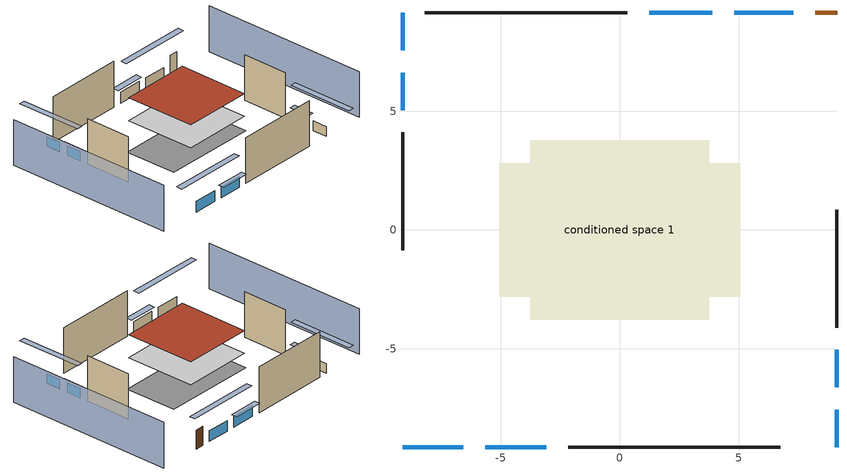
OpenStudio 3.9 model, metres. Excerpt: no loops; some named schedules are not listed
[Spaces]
conditioned space 1
 floor foundation (Slab1 construction): -5.06,-2.82 -5.06,2.82 5.06,2.82 5.06,-2.82 z0
 floor adiabatic (AdiabaticFloorConstruction): -3.78,-3.78 -3.78,3.78 3.78,3.78 3.78,-3.78 z2.44
 wall outside (Wall1 construction): -2.17,-9.14 6.75,-9.14 z0:4.88
 wall outside (Wall2 construction): -9.14,4.11 -9.14,-0.84 z0:4.88
 wall outside (Wall3 construction): 0.32,9.14 -8.21,9.14 z0:4.88
 wall outside (Wall4 construction): 9.14,-4.11 9.14,0.84 z0:4.88
 wall outside (AdiabaticWallConstruction): -9.14,-9.14 -6.58,-9.14 / -5.66,-9.14 -3.1,-9.14 z0:1.16; -9.14,9.14 -9.14,7.56 / -9.14,6.63 -9.14,5.04 / 9.14,-9.14 9.14,-7.56 / 9.14,-6.63 9.14,-5.04 z0:1.04; 7.3,9.14 4.81,9.14 z0:1.13; 3.88,9.14 1.25,9.14 z0:1.19
 wall outside (AdiabaticWallConstruction 1): 9.14,9.14 8.23,9.14 z0:2.03
 window (WindowConstruction): -9.14,-9.14 -6.58,-9.14 z0:1.16
 window (WindowConstruction 1): -5.66,-9.14 -3.1,-9.14 z0:1.16
 window (WindowConstruction 2): -9.14,9.14 -9.14,7.56 z0:1.04
 window (WindowConstruction 3): -9.14,6.63 -9.14,5.04 z0:1.04
 window (WindowConstruction 4): 7.3,9.14 4.81,9.14 z0:1.13
 window (WindowConstruction 5): 3.88,9.14 1.25,9.14 z0:1.19
 window (WindowConstruction 6): 9.14,-9.14 9.14,-7.56 z0:1.04
 window (WindowConstruction 7): 9.14,-6.63 9.14,-5.04 z0:1.04
 door (Door): 9.14,9.14 8.23,9.14 z0:2.03
 ceiling adiabatic (AdiabaticFloorConstruction): 3.78,-3.78 3.78,3.78 -3.78,3.78 -3.78,-3.78 z2.44
 roof outside (Roof1 construction): -3.78,3.78 -3.78,-3.78 3.78,-3.78 3.78,3.78 z4.88
shading: 13.72,-9.14 13.72,9.14 / -13.72,9.14 -13.72,-9.14 z0:4.88; -3.84,-9.14 -11.89,-9.14 -11.89,-9.75 -3.84,-9.75 z3.9; -2.79,-9.14 -5.96,-9.14 -5.96,-9.75 -2.79,-9.75 z1.46; -9.14,4.81 -9.14,11.89 -9.75,11.89 -9.75,4.81 z3.78; -9.14,4.74 -9.14,6.93 -9.75,6.93 -9.75,4.74 z1.34; 2.07,9.14 10.04,9.14 10.04,9.75 2.07,9.75 z3.87; 0.94,9.14 4.19,9.14 4.19,9.75 0.94,9.75 z1.49; 9.14,-4.81 9.14,-11.89 9.75,-11.89 9.75,-4.81 z3.78; 9.14,-4.74 9.14,-6.93 9.75,-6.93 9.75,-4.74 z1.34
[Site]
Portland Intl Arpt_OR: Latitude {deg}=45.59; Longitude {deg}=-122.6; Time Zone {hr}=-8; Elevation {m}=33; Terrain=Suburbs; Keep Site Location Information=Yes
[Site:GroundTemperature:Shallow]
10.2558, 8.96328, 8.85977, 9.47314, 11.9355, 14.3863, 16.5111, 17.8571, 17.9714, 16.8767, 14.8061, 12.4304
[Site:WaterMainsTemperature]
Calculation Method=Schedule; Temperature Schedule=mains temperature schedule
[Building]
Building 1
[Material] Roughness=Rough
Name | Thickness {m} | Conductivity {W/m-K} | Density {kg/m3} | Specific Heat {J/kg-K} | Thermal Absorptance | Solar Absorptance | Visible Absorptance
asphalt or fiberglass shingles | 0.00635 | 0.162714 | 1121.4 | 1465.45 | 0.9 | 0.85 | 0.85
roof rigid ins | 0.051816 | 0.029427 | 32.04 | 1214.23 | 0.9 | 0.7 | 0.7
osb sheathing 0.75 in. | 0.01905 | 0.115458 | 512.64 | 1214.23 | 0.9 | 0.7 | 0.7
roof stud and cavity | 0.2032 | 0.133729 | 78.34581 | 1123.46 | 0.9 | 0.7 | 0.7
gypsum board | 0.0127 | 0.160291 | 801 | 837.4 | 0.9 | 0.6 | 0.6
wood siding | 0.0254 | 0.102417 | 544.68 | 1172.36 | 0.9 | 0.85 | 0.85
osb sheathing 0.5 in. | 0.0127 | 0.115458 | 512.64 | 1214.23 | 0.9 | 0.7 | 0.7
wall stud and cavity | 0.1397 | 0.550994 | 139.0536 | 1170.24 | 0.9 | 0.7 | 0.7
concrete 4.0 in. | 0.1016 | 1.803125 | 2242.8 | 837.4 | 0.9 | 0.7 | 0.7
floor covering | 0.0127 | 0.0450781 | 54.468 | 1339.84 | 0.9 | 0.9 | 0.9
wood siding 1; wood siding 2 | 0.0254 | 0.102417 | 544.68 | 1172.36
wall rigid ins; floor rigid ins | 0.512978 | 0.029427 | 32.04 | 1214.23 | 0.9 | 0.7 | 0.7
wall stud and cavity 1 | 0.0889 | 0.380278 | 52.3479 | 1209.89 | 0.9 | 0.7 | 0.7
door material | 0.04445 | 0.0612267 | 512.64 | 1214.23 | 0.9 | 0.7 | 0.7
floor stud and cavity | 0.1397 | 1.75129 | 37.0049 | 1207.88 | 0.9 | 0.7 | 0.7
floor covering 1 | 0.0127 | 0.0433444 | 54.468 | 1339.84 | 0.9 | 0.6 | 0.6
wall stud and cavity 2 | 0.0889 | 0.391764 | 83.0341 | 1211.67 | 0.9 | 0.7 | 0.7
furniture material conditioned space 1 | 0.1524 | 0.115458 | 640.8 | 1214.23 | 0.9 | 0.6 | 0.6
[Construction]
Roof1 construction: asphalt or fiberglass shingles, roof rigid ins, osb sheathing 0.75 in., roof stud and cavity, gypsum board
Wall1 construction; Wall2 construction; Wall3 construction; Wall4 construction: wood siding, osb sheathing 0.5 in., wall stud and cavity, gypsum board
Slab1 construction: concrete 4.0 in., floor covering
WindowConstruction; WindowConstruction 1; WindowConstruction 2; WindowConstruction 3; WindowConstruction 4; WindowConstruction 5; WindowConstruction 6; WindowConstruction 7: WindowMaterial
AdiabaticWallConstruction: wood siding 1, wall rigid ins, wall stud and cavity 1, gypsum board
Door: door material
AdiabaticWallConstruction 1: wood siding 2, wall rigid ins, wall stud and cavity 1, gypsum board
AdiabaticFloorConstruction: floor stud and cavity, floor rigid ins, osb sheathing 0.75 in., floor covering 1
PartitionWallConstruction: gypsum board, wall stud and cavity 2, gypsum board
furniture construction conditioned space 1: furniture material conditioned space 1
[WindowMaterial:SimpleGlazingSystem]
WindowMaterial: U-Factor {W/m2-K}=4.76952; Solar Heat Gain Coefficient=0.63
[ThermalZone]
conditioned space: Multiplier=1; Volume {m3}=278.185; Thermostat=conditioned space temperature setpoint; Use Ideal Air Loads=No
[Space]
conditioned space 1: Thermal Zone=conditioned space; Volume {m3}=278.185
[ThermostatSetpoint:DualSetpoint]
conditioned space temperature setpoint: Heating Setpoint Temperature Schedule=heating setpoint; Cooling Setpoint Temperature Schedule=cooling setpoint; Temperature Difference Between Cutout And Setpoint {deltaC}=0
[Foundation:Kiva]
Foundation Kiva 1: Initial Indoor Air Temperature {C}=21.1111; Wall Height Above Grade {m}=0.1016; Wall Depth Below Slab {m}=0.2032
[Foundation:Kiva:Settings]
Soil Conductivity {W/m-K}=1.3848; Soil Density {kg/m3}=1842.3; Soil Specific Heat {J/kg-K}=418.7; Ground Solar Absorptivity=0.9; Ground Thermal Absorptivity=0.9; Ground Surface Roughness {m}=0.03; Far-Field Width {m}=40; Deep-Ground Boundary Condition=ZeroFlux; Deep-Ground Depth {m}=40; Minimum Cell Dimension {m}=0.2; Maximum Cell Growth Coefficient=3; Simulation Timestep=Timestep
[SurfaceProperty:ExposedFoundationPerimeter]
Slab1: Exposed Perimeter Calculation Method=TotalExposedPerimeter; Total Exposed Perimeter {m}=31.51632
[SurfaceProperty:IncidentSolarMultiplier] Incident Solar Multiplier=1; Incident Solar Multiplier Schedule=trans schedule winter=0.85 summer=0.7
Window1; Window2; Window3; Window4; Window5; Window6; Window7; Window8
[InternalMass:Definition] Design Level Calculation Method=SurfaceArea
Name | Construction | Surface Area {m2}
partition wall mass | PartitionWallConstruction | 114.085
furniture mass conditioned space 1 | furniture construction conditioned space 1 | 45.63397
[InternalMass] Space or SpaceType=conditioned space 1; Multiplier=1
Name | Internal Mass Definition
partition wall mass | partition wall mass
furniture mass conditioned space 1 | furniture mass conditioned space 1
[EnergyManagementSystem:Sensor]
Name | Output Variable or Output Meter Index Key | Output Variable or Output Meter
water_heater_T_set | water heater setpoint | Schedule Value
out_pb_s |  | Site Outdoor Air Barometric Pressure
out_wt_s |  | Site Outdoor Air Humidity Ratio
site_vw_s |  | Site Wind Speed
cool_season | cooling season schedule | Schedule Value
natural_vent_s | natural vent schedule | Schedule Value
htg_sp_s; htg_sp_s_1 | heating setpoint | Schedule Value
clg_sp_s; clg_sp_s_1 | cooling setpoint | Schedule Value
mech_vent_range_fan_0_sch_s | mech vent range fan 0 schedule | Schedule Value
mech_vent_bath_fan_0_sch_s | mech vent bath fan 0 schedule | Schedule Value
clothes_dryer_exhaust_0_sch_s | clothes_dryer | Schedule Value
htg_load_cond |  | Heating:EnergyTransfer:Zone:CONDITIONED SPACE
clg_load_cond |  | Cooling:EnergyTransfer:Zone:CONDITIONED SPACE
s_conv | inferred conditioned ceiling | Surface Inside Face Convection Heat Gain Energy
s_ig | inferred conditioned ceiling | Surface Inside Face Internal Gains Radiation Heat Gain Energy
s_sol | inferred conditioned ceiling | Surface Inside Face Solar Radiation Heat Gain Energy
s_lgt | inferred conditioned ceiling | Surface Inside Face Lights Radiation Heat Gain Energy
s_surf | inferred conditioned ceiling | Surface Inside Face Net Surface Thermal Radiation Heat Gain Energy
s_conv_1 | inferred conditioned floor | Surface Inside Face Convection Heat Gain Energy
s_ig_1 | inferred conditioned floor | Surface Inside Face Internal Gains Radiation Heat Gain Energy
s_sol_1 | inferred conditioned floor | Surface Inside Face Solar Radiation Heat Gain Energy
s_lgt_1 | inferred conditioned floor | Surface Inside Face Lights Radiation Heat Gain Energy
s_surf_1 | inferred conditioned floor | Surface Inside Face Net Surface Thermal Radiation Heat Gain Energy
s_conv_2 | Roof1 | Surface Inside Face Convection Heat Gain Energy
s_ig_2 | Roof1 | Surface Inside Face Internal Gains Radiation Heat Gain Energy
s_sol_2 | Roof1 | Surface Inside Face Solar Radiation Heat Gain Energy
s_lgt_2 | Roof1 | Surface Inside Face Lights Radiation Heat Gain Energy
s_surf_2 | Roof1 | Surface Inside Face Net Surface Thermal Radiation Heat Gain Energy
s_conv_3 | Slab1 | Surface Inside Face Convection Heat Gain Energy
s_ig_3 | Slab1 | Surface Inside Face Internal Gains Radiation Heat Gain Energy
s_sol_3 | Slab1 | Surface Inside Face Solar Radiation Heat Gain Energy
s_lgt_3 | Slab1 | Surface Inside Face Lights Radiation Heat Gain Energy
s_surf_3 | Slab1 | Surface Inside Face Net Surface Thermal Radiation Heat Gain Energy
ss_sol | Door1 | Surface Inside Face Solar Radiation Heat Gain Energy
ss_lgt | Door1 | Surface Inside Face Lights Radiation Heat Gain Energy
ss_conv | Door1 | Surface Inside Face Convection Heat Gain Energy
ss_ig | Door1 | Surface Inside Face Internal Gains Radiation Heat Gain Energy
ss_surf | Door1 | Surface Inside Face Net Surface Thermal Radiation Heat Gain Energy
ss_conv_1 | Window1 | Surface Inside Face Convection Heat Gain Energy
ss_ig_1 | Window1 | Surface Inside Face Internal Gains Radiation Heat Gain Energy
ss_surf_1 | Window1 | Surface Inside Face Net Surface Thermal Radiation Heat Gain Energy
ss_trans_in | Window1 | Surface Window Transmitted Solar Radiation Rate
ss_back_out | Window1 | Surface Window Shortwave from Zone Back Out Window Heat Transfer Rate
ss_trans_out | Window1 | Surface Inside Face Initial Transmitted Diffuse Transmitted Out Window Solar Radiation Rate
ss_conv_2 | Window2 | Surface Inside Face Convection Heat Gain Energy
ss_ig_2 | Window2 | Surface Inside Face Internal Gains Radiation Heat Gain Energy
ss_surf_2 | Window2 | Surface Inside Face Net Surface Thermal Radiation Heat Gain Energy
ss_trans_in_1 | Window2 | Surface Window Transmitted Solar Radiation Rate
ss_back_out_1 | Window2 | Surface Window Shortwave from Zone Back Out Window Heat Transfer Rate
ss_trans_out_1 | Window2 | Surface Inside Face Initial Transmitted Diffuse Transmitted Out Window Solar Radiation Rate
ss_conv_3 | Window3 | Surface Inside Face Convection Heat Gain Energy
ss_ig_3 | Window3 | Surface Inside Face Internal Gains Radiation Heat Gain Energy
ss_surf_3 | Window3 | Surface Inside Face Net Surface Thermal Radiation Heat Gain Energy
ss_trans_in_2 | Window3 | Surface Window Transmitted Solar Radiation Rate
ss_back_out_2 | Window3 | Surface Window Shortwave from Zone Back Out Window Heat Transfer Rate
ss_trans_out_2 | Window3 | Surface Inside Face Initial Transmitted Diffuse Transmitted Out Window Solar Radiation Rate
ss_conv_4 | Window4 | Surface Inside Face Convection Heat Gain Energy
ss_ig_4 | Window4 | Surface Inside Face Internal Gains Radiation Heat Gain Energy
ss_surf_4 | Window4 | Surface Inside Face Net Surface Thermal Radiation Heat Gain Energy
ss_trans_in_3 | Window4 | Surface Window Transmitted Solar Radiation Rate
ss_back_out_3 | Window4 | Surface Window Shortwave from Zone Back Out Window Heat Transfer Rate
ss_trans_out_3 | Window4 | Surface Inside Face Initial Transmitted Diffuse Transmitted Out Window Solar Radiation Rate
ss_conv_5 | Window5 | Surface Inside Face Convection Heat Gain Energy
ss_ig_5 | Window5 | Surface Inside Face Internal Gains Radiation Heat Gain Energy
ss_surf_5 | Window5 | Surface Inside Face Net Surface Thermal Radiation Heat Gain Energy
ss_trans_in_4 | Window5 | Surface Window Transmitted Solar Radiation Rate
ss_back_out_4 | Window5 | Surface Window Shortwave from Zone Back Out Window Heat Transfer Rate
ss_trans_out_4 | Window5 | Surface Inside Face Initial Transmitted Diffuse Transmitted Out Window Solar Radiation Rate
ss_conv_6 | Window6 | Surface Inside Face Convection Heat Gain Energy
ss_ig_6 | Window6 | Surface Inside Face Internal Gains Radiation Heat Gain Energy
ss_surf_6 | Window6 | Surface Inside Face Net Surface Thermal Radiation Heat Gain Energy
ss_trans_in_5 | Window6 | Surface Window Transmitted Solar Radiation Rate
ss_back_out_5 | Window6 | Surface Window Shortwave from Zone Back Out Window Heat Transfer Rate
ss_trans_out_5 | Window6 | Surface Inside Face Initial Transmitted Diffuse Transmitted Out Window Solar Radiation Rate
ss_conv_7 | Window7 | Surface Inside Face Convection Heat Gain Energy
ss_ig_7 | Window7 | Surface Inside Face Internal Gains Radiation Heat Gain Energy
ss_surf_7 | Window7 | Surface Inside Face Net Surface Thermal Radiation Heat Gain Energy
ss_trans_in_6 | Window7 | Surface Window Transmitted Solar Radiation Rate
ss_back_out_6 | Window7 | Surface Window Shortwave from Zone Back Out Window Heat Transfer Rate
ss_trans_out_6 | Window7 | Surface Inside Face Initial Transmitted Diffuse Transmitted Out Window Solar Radiation Rate
ss_conv_8 | Window8 | Surface Inside Face Convection Heat Gain Energy
ss_ig_8 | Window8 | Surface Inside Face Internal Gains Radiation Heat Gain Energy
ss_surf_8 | Window8 | Surface Inside Face Net Surface Thermal Radiation Heat Gain Energy
ss_trans_in_7 | Window8 | Surface Window Transmitted Solar Radiation Rate
ss_back_out_7 | Window8 | Surface Window Shortwave from Zone Back Out Window Heat Transfer Rate
ss_trans_out_7 | Window8 | Surface Inside Face Initial Transmitted Diffuse Transmitted Out Window Solar Radiation Rate
s_conv_4 | Wall1 | Surface Inside Face Convection Heat Gain Energy
s_ig_4 | Wall1 | Surface Inside Face Internal Gains Radiation Heat Gain Energy
s_sol_4 | Wall1 | Surface Inside Face Solar Radiation Heat Gain Energy
s_lgt_4 | Wall1 | Surface Inside Face Lights Radiation Heat Gain Energy
s_surf_4 | Wall1 | Surface Inside Face Net Surface Thermal Radiation Heat Gain Energy
s_conv_5 | Wall2 | Surface Inside Face Convection Heat Gain Energy
s_ig_5 | Wall2 | Surface Inside Face Internal Gains Radiation Heat Gain Energy
s_sol_5 | Wall2 | Surface Inside Face Solar Radiation Heat Gain Energy
s_lgt_5 | Wall2 | Surface Inside Face Lights Radiation Heat Gain Energy
s_surf_5 | Wall2 | Surface Inside Face Net Surface Thermal Radiation Heat Gain Energy
s_conv_6 | Wall3 | Surface Inside Face Convection Heat Gain Energy
s_ig_6 | Wall3 | Surface Inside Face Internal Gains Radiation Heat Gain Energy
s_sol_6 | Wall3 | Surface Inside Face Solar Radiation Heat Gain Energy
s_lgt_6 | Wall3 | Surface Inside Face Lights Radiation Heat Gain Energy
s_surf_6 | Wall3 | Surface Inside Face Net Surface Thermal Radiation Heat Gain Energy
s_conv_7 | Wall4 | Surface Inside Face Convection Heat Gain Energy
s_ig_7 | Wall4 | Surface Inside Face Internal Gains Radiation Heat Gain Energy
s_sol_7 | Wall4 | Surface Inside Face Solar Radiation Heat Gain Energy
s_lgt_7 | Wall4 | Surface Inside Face Lights Radiation Heat Gain Energy
s_surf_7 | Wall4 | Surface Inside Face Net Surface Thermal Radiation Heat Gain Energy
im_conv | furniture mass conditioned space 1 | Surface Inside Face Convection Heat Gain Energy
im_ig | furniture mass conditioned space 1 | Surface Inside Face Internal Gains Radiation Heat Gain Energy
im_sol | furniture mass conditioned space 1 | Surface Inside Face Solar Radiation Heat Gain Energy
im_lgt | furniture mass conditioned space 1 | Surface Inside Face Lights Radiation Heat Gain Energy
im_surf | furniture mass conditioned space 1 | Surface Inside Face Net Surface Thermal Radiation Heat Gain Energy
im_conv_1 | partition wall mass | Surface Inside Face Convection Heat Gain Energy
im_ig_1 | partition wall mass | Surface Inside Face Internal Gains Radiation Heat Gain Energy
im_sol_1 | partition wall mass | Surface Inside Face Solar Radiation Heat Gain Energy
im_lgt_1 | partition wall mass | Surface Inside Face Lights Radiation Heat Gain Energy
im_surf_1 | partition wall mass | Surface Inside Face Net Surface Thermal Radiation Heat Gain Energy
airflow_gain | infil flow | Infiltration Sensible Heat Gain Energy
airflow_loss | infil flow | Infiltration Sensible Heat Loss Energy
airflow_gain_1 | natural vent flow | Infiltration Sensible Heat Gain Energy
airflow_loss_1 | natural vent flow | Infiltration Sensible Heat Loss Energy
airflow_gain_2 | whole house fan flow | Infiltration Sensible Heat Gain Energy
airflow_loss_2 | whole house fan flow | Infiltration Sensible Heat Loss Energy
mv_conv | mech vent bath fan 0 | Electric Equipment Convective Heating Energy
mv_rad | mech vent bath fan 0 | Electric Equipment Radiant Heating Energy
mv_conv_1 | mech vent house fan | Electric Equipment Convective Heating Energy
mv_rad_1 | mech vent house fan | Electric Equipment Radiant Heating Energy
mv_conv_2 | mech vent house fan cfis | Electric Equipment Convective Heating Energy
mv_rad_2 | mech vent house fan cfis | Electric Equipment Radiant Heating Energy
mv_conv_3 | mech vent range fan 0 | Electric Equipment Convective Heating Energy
mv_rad_3 | mech vent range fan 0 | Electric Equipment Radiant Heating Energy
mv_conv_4 | mech vent house fan latent load | Other Equipment Convective Heating Energy
mv_rad_4 | mech vent house fan latent load | Other Equipment Radiant Heating Energy
mv_conv_5 | mech vent house fan sensible load | Other Equipment Convective Heating Energy
mv_rad_5 | mech vent house fan sensible load | Other Equipment Radiant Heating Energy
ig_lgt_conv | interior lighting | Lights Convective Heating Energy
ig_lgt_rad | interior lighting | Lights Radiant Heating Energy
ig_lgt_vis | interior lighting | Lights Visible Radiation Heating Energy
ig_ee_conv | ceiling fan | Electric Equipment Convective Heating Energy
ig_ee_rad | ceiling fan | Electric Equipment Radiant Heating Energy
ig_ee_conv_1 | clothes dryer | Electric Equipment Convective Heating Energy
ig_ee_rad_1 | clothes dryer | Electric Equipment Radiant Heating Energy
ig_ee_conv_2 | clothes washer | Electric Equipment Convective Heating Energy
ig_ee_rad_2 | clothes washer | Electric Equipment Radiant Heating Energy
ig_ee_conv_3 | cooking range | Electric Equipment Convective Heating Energy
ig_ee_rad_3 | cooking range | Electric Equipment Radiant Heating Energy
ig_ee_conv_4 | dishwasher | Electric Equipment Convective Heating Energy
ig_ee_rad_4 | dishwasher | Electric Equipment Radiant Heating Energy
ig_ee_conv_5 | fridge | Electric Equipment Convective Heating Energy
ig_ee_rad_5 | fridge | Electric Equipment Radiant Heating Energy
ig_ee_conv_6 | misc plug loads | Electric Equipment Convective Heating Energy
ig_ee_rad_6 | misc plug loads | Electric Equipment Radiant Heating Energy
ig_ee_conv_7 | misc tv | Electric Equipment Convective Heating Energy
ig_ee_rad_7 | misc tv | Electric Equipment Radiant Heating Energy
ig_ee_conv_8 | whole house fan | Electric Equipment Convective Heating Energy
ig_ee_rad_8 | whole house fan | Electric Equipment Radiant Heating Energy
ig_oe_conv | clothes dryer 1 | Other Equipment Convective Heating Energy
ig_oe_rad | clothes dryer 1 | Other Equipment Radiant Heating Energy
ig_oe_conv_1 | cooking range 1 | Other Equipment Convective Heating Energy
ig_oe_rad_1 | cooking range 1 | Other Equipment Radiant Heating Energy
ig_oe_conv_2 | general water use latent | Other Equipment Convective Heating Energy
ig_oe_rad_2 | general water use latent | Other Equipment Radiant Heating Energy
ig_oe_conv_3 | general water use sensible | Other Equipment Convective Heating Energy
ig_oe_rad_3 | general water use sensible | Other Equipment Radiant Heating Energy
ig_oe_conv_4 | water heater energy adjustment1 | Other Equipment Convective Heating Energy
ig_oe_rad_4 | water heater energy adjustment1 | Other Equipment Radiant Heating Energy
ig_oe_conv_5 | water heater lat | Other Equipment Convective Heating Energy
ig_oe_rad_5 | water heater lat | Other Equipment Radiant Heating Energy
ig_oe_conv_6 | water heater sens | Other Equipment Convective Heating Energy
ig_oe_rad_6 | water heater sens | Other Equipment Radiant Heating Energy
ig_ppl_conv | occupants | People Convective Heating Energy
ig_ppl_rad | occupants | People Radiant Heating Energy
[EnergyManagementSystem:Program]
furnace_supply_fan_disaggregate_program: Set furnace_supply_fan_primary_htg = 0; If furnace_htg_coil_s > 0; Set furnace_supply_fan_primary_htg = furnace_supply_fan_s; EndIf
water_heater_InletAir: Set water_heater_Tamb_act = water_heater_amb_temp; Set water_heater_RHamb_act = 0; Set water_heater_RHamb_act = water_heater_RHamb_act + (water_heater_amb_rh / 100) / 1; Set water_heater_sens_act = (0 - water_heater_sens_cool - (water_heater_tl + water_heater_fan_pwr)) / 1; Set water_heater_lat_act = (0 - water_heater_lat_cool) / 1
water_heater_Control: Set water_heater_HPWHSchedOverride = water_heater_T_set; If (water_heater_amb_temp<5.56) || (water_heater_amb_temp>48.89); Set water_heater_UESchedOverride = water_heater_T_set; Set water_heater_LESchedOverride = water_heater_T_set; Else; Set water_heater_UESchedOverride = water_heater_T_set - 9.0; Set water_heater_LESchedOverride = 0; EndIf
water_heater_hpwh_EC_adj: If WarmupFlag == 0; Set dhw_e_cons = water_heater_tank_energy + water_heater_tank_on_cycle_parasitic + water_heater_tank_off_cycle_parasitic + water_heater_coil_energy + water_heater_fan_energy; Set water_heater_hpwh_ec_adj_act = 0.0 * dhw_e_cons / 1; EndIf
[ElectricEquipment:Definition] Design Level Calculation Method=EquipmentLevel
Name | Design Level {W} | Fraction Latent | Fraction Radiant | Fraction Lost
ceiling fan | 18.0639 | 0 | 0.558 | 0
clothes washer | 228.054 | 0.03 | 0.162 | 0.7
clothes dryer | 3457.47 | 0.015 | 0.081 | 0.85
dishwasher | 1086.31 | 0.3 | 0.18 | 0.4
fridge | 43.7215 | 0 | 0.6 | 0
cooking range | 977.563 | 0.08 | 0.432 | 0.2
misc tv | 572.757 | 0 | 0.6 | 0
misc plug loads | 381.186 | 0.021 | 0.558 | 0.049
whole house fan; mech vent house fan | 0 | 0 | 0 | 1
mech vent house fan cfis | 0 | 0 | 0 | 0
mech vent range fan 0; mech vent bath fan 0 | 30 | 0 | 0 | 1
[ElectricEquipment] Space or SpaceType=conditioned space 1
Name | Electric Equipment Definition | Schedule
ceiling fan | ceiling fan | ceiling_fan
clothes washer | clothes washer | clothes_washer
clothes dryer | clothes dryer | clothes_dryer
dishwasher | dishwasher | dishwasher
fridge | fridge | fridge schedule
cooking range | cooking range | cooking_range
misc tv | misc tv | plug_loads_tv
misc plug loads | misc plug loads | plug_loads_other
whole house fan | whole house fan | Always On Discrete
mech vent house fan | mech vent house fan | mech vent house fan schedule
mech vent house fan cfis | mech vent house fan cfis | mech vent house fan cfis schedule
mech vent range fan 0 | mech vent range fan 0 | mech vent range fan 0 schedule
mech vent bath fan 0 | mech vent bath fan 0 | mech vent bath fan 0 schedule
[OtherEquipment:Definition] Design Level Calculation Method=EquipmentLevel
Name | Design Level {W} | Fraction Latent | Fraction Radiant | Fraction Lost
water heater sens; mech vent house fan sensible load | 0 | 0 | 0 | 0
water heater lat; mech vent house fan latent load | 0 | 1 | 0 | 0
water heater energy adjustment1 | 0.01 | 0 | 0 | 1
clothes dryer 2 | 0 | 0.015 | 0.081 | 0.85
cooking range 2 | 0 | 0.08 | 0.432 | 0.2
general water use sensible | -79.8895 | 0 | 0.6 | 0
general water use latent | 81.0615 | 1 | 0 | 0
[OtherEquipment] Space or SpaceType=conditioned space 1
Name | Other Equipment Definition | Schedule | Fuel Type
water heater sens | water heater sens | Always On Discrete
water heater lat | water heater lat | Always On Discrete
water heater energy adjustment1 | water heater energy adjustment1 | Always On Discrete | Electricity
clothes dryer 1 | clothes dryer 2 | clothes_dryer | Electricity
cooking range 1 | cooking range 2 | cooking_range | Electricity
general water use sensible | general water use sensible | general water use schedule
general water use latent | general water use latent | general water use schedule
mech vent house fan sensible load | mech vent house fan sensible load | Always On Discrete
mech vent house fan latent load | mech vent house fan latent load | Always On Discrete
[WaterUse:Equipment:Definition]
Name | Peak Flow Rate {m3/s}
clothes washer | 2.54987e-06
dishwasher | 5.54652e-06
[Lights:Definition]
interior lighting: Design Level Calculation Method=LightingLevel; Lighting Level {W}=265.13; Fraction Radiant=0.6; Fraction Visible=0.2; Return Air Fraction=0
[Lights]
interior lighting: Lights Definition=interior lighting; Space or SpaceType=conditioned space 1; Schedule=lighting_interior; Fraction Replaceable=1
[Exterior:Lights:Definition]
exterior lighting: Design Level {W}=9.28603
[Exterior:Lights]
exterior lighting: Exterior Lights Definition=exterior lighting; Schedule=exterior lighting schedule
[People:Definition]
occupants: Number of People Calculation Method=People; Number of People {people}=4; Fraction Radiant=0.314171; Sensible Heat Fraction=0.56303; Carbon Dioxide Generation Rate {m3/s-W}=0; Enable ASHRAE 55 Comfort Warnings=No; Mean Radiant Temperature Calculation Type=EnclosureAveraged
[People]
occupants: People Definition=occupants; Space or SpaceType=conditioned space 1; Number of People Schedule=occupants; Activity Level Schedule=occupants activity schedule; Multiplier=1
[SpaceInfiltration:DesignFlowRate] Space or SpaceType=conditioned space 1; Schedule=Always On Discrete; Design Flow Rate Calculation Method=Flow/Space; Design Flow Rate {m3/s}=0
natural vent flow; whole house fan flow; infil flow
